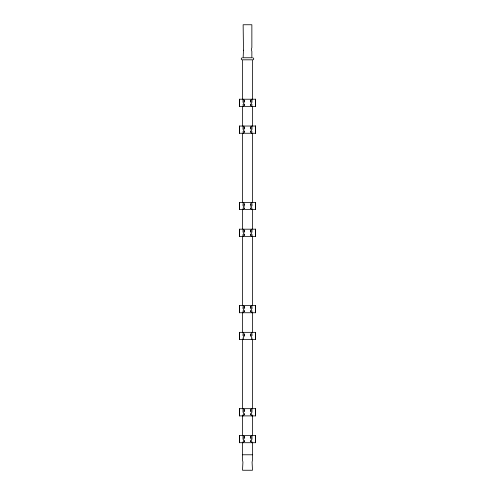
<?xml version="1.0" encoding="UTF-8"?>
<svg xmlns="http://www.w3.org/2000/svg" width="495" height="495" viewBox="0 0 495 495"><rect width="100%" height="100%" fill="white"/><g stroke="black" fill="none" stroke-linecap="round" stroke-linejoin="round"><path stroke-width="0.37" stroke-dasharray="2.48 1.86" d="M252.481 100.015L252.481 105.423M252.481 127.067L252.481 132.474M252.481 203.581L252.481 208.222M252.481 229.859L252.481 236.047M252.481 306.38L252.481 311.788M252.481 333.432L252.481 338.84M252.481 409.947L252.481 414.587M252.481 436.998L252.481 441.639M250.513 99.223L250.513 105.72M250.513 126.039L250.513 132.542M250.513 202.375L250.513 208.871M250.513 229.191L250.513 235.688M250.513 305.52L250.513 312.017M250.513 333.785L250.513 338.116M250.513 408.672L250.513 415.169M250.513 435.489L250.513 441.986M250.39 99.947L250.39 105.72M250.39 126.763L250.39 132.542M250.39 203.816L250.39 208.871M250.39 229.915L250.39 235.688M250.39 306.244L250.39 312.017M250.39 333.785L250.39 338.116M250.39 409.39L250.39 415.169M250.39 436.213L250.39 441.986M250.229 99.947L250.229 105.72M250.229 126.763L250.229 132.542M250.229 203.816L250.229 208.871M250.229 229.915L250.229 235.688M250.229 306.244L250.229 312.017M250.229 333.785L250.229 338.116M250.229 409.39L250.229 415.169M250.229 436.213L250.229 441.986M244.771 99.947L244.771 105.72M244.771 126.763L244.771 132.542M244.771 203.816L244.771 208.871M244.771 229.915L244.771 235.688M244.771 306.244L244.771 312.017M244.771 333.785L244.771 338.116M244.771 409.39L244.771 415.169M244.771 436.213L244.771 441.986M244.61 99.947L244.61 105.72M244.61 126.763L244.61 132.542M244.61 203.816L244.61 208.871M244.61 229.915L244.61 235.688M244.61 306.244L244.61 312.017M244.61 333.785L244.61 338.116M244.61 409.39L244.61 415.169M244.61 436.213L244.61 441.986M244.487 99.223L244.487 105.72M244.487 126.039L244.487 132.542M244.487 202.375L244.487 208.871M244.487 229.191L244.487 235.688M244.487 305.52L244.487 312.017M244.487 333.785L244.487 338.116M244.487 408.672L244.487 415.169M244.487 435.489L244.487 441.986M242.519 100.015L242.519 105.423M242.519 127.067L242.519 132.474M242.519 203.581L242.519 208.222M242.519 229.859L242.519 236.047M242.519 306.38L242.519 311.788M242.519 333.432L242.519 338.84M242.519 409.947L242.519 414.587M242.519 436.998L242.519 441.639"/><path stroke-width="0.74" d="M253.069 59.821L253.681 59.307L253.681 58.274L252.648 57.76M242.352 57.76L241.319 58.274L241.319 59.307L241.931 59.821M242.519 454.775L252.481 454.775M255.414 99.223L255.439 106.444M255.414 126.039L255.439 133.26M255.414 202.375L255.439 209.595M255.414 229.191L255.439 236.412M255.414 305.52L255.439 312.741M255.414 332.343L255.439 339.558M255.414 408.672L255.439 415.893M255.414 435.489L255.439 442.709M252.481 99.241L252.481 59.821L242.519 59.821L242.519 99.241M252.481 106.196L252.481 126.293M252.481 133.248L252.481 202.808M252.481 208.995L252.481 229.086M252.481 236.047L252.481 305.607M252.481 312.562L252.481 332.659M252.481 339.613L252.481 409.173M252.481 415.361L252.481 436.225M252.481 442.412L252.481 460.158L252.079 462.101L252.481 470.25L242.519 470.25L242.921 462.101L242.519 460.158L242.519 442.412M251.615 99.223L251.615 106.444M251.615 126.039L251.615 133.26M251.615 202.375L251.615 209.595M251.615 229.191L251.615 236.412M251.615 305.52L251.615 312.741M251.615 332.343L251.615 339.558M251.615 408.672L251.615 415.893M251.615 435.489L251.615 442.709M243.392 99.223L243.392 106.444M243.392 126.039L243.392 133.26M243.392 202.375L243.392 209.595M243.392 229.191L243.392 236.412M243.392 305.52L243.392 312.741M243.392 332.343L243.392 339.558M243.392 408.672L243.392 415.893M243.392 435.489L243.392 442.709M242.519 106.196L242.519 126.293M242.519 133.248L242.519 202.808M242.519 208.995L242.519 229.086M242.519 236.047L242.519 305.607M242.519 312.562L242.519 332.659M242.519 339.613L242.519 409.173M242.519 415.361L242.519 436.225M239.586 99.223L239.561 106.444M239.586 126.039L239.561 133.26M239.586 202.375L239.561 209.595M239.586 229.191L239.561 236.412M239.586 305.52L239.561 312.741M239.586 332.343L239.561 339.558M239.586 408.672L239.561 415.893M239.586 435.489L239.561 442.709M243.472 50.205L243.138 57.76L251.862 57.76L251.862 51.468L251.336 49.506L251.862 47.545L251.862 24.75L243.138 24.75L243.472 50.205M255.612 99.223L239.388 99.223L239.388 106.444L255.612 106.444L255.612 99.223M255.612 126.039L239.388 126.039L239.388 133.26L255.612 133.26L255.612 126.039M255.612 202.375L239.388 202.375L239.388 209.595L255.612 209.595L255.612 202.375M255.612 229.191L239.388 229.191L239.388 236.412L255.612 236.412L255.612 229.191M255.612 305.52L239.388 305.52L239.388 312.741L255.612 312.741L255.612 305.52M255.612 332.343L239.388 332.343L239.388 339.558L255.612 339.558L255.612 332.343M255.612 408.672L239.388 408.672L239.388 415.893L255.612 415.893L255.612 408.672M255.612 435.489L239.388 435.489L239.388 442.709L255.612 442.709L255.612 435.489"/></g></svg>
